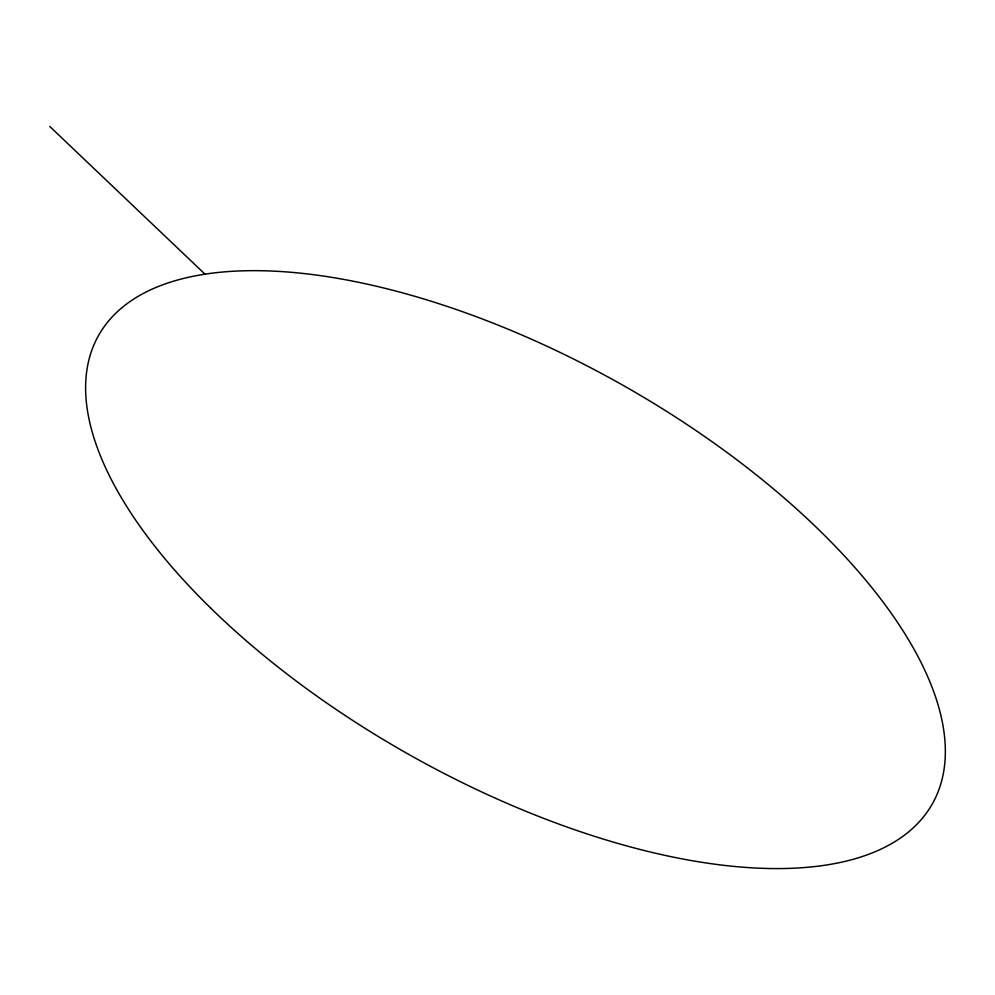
<?xml version="1.0" encoding="UTF-8"?>
<svg xmlns="http://www.w3.org/2000/svg" width="995" height="995" viewBox="0 0 995 995"><rect width="100%" height="100%" fill="white"/><g stroke="black" fill="none" stroke-linecap="round" stroke-linejoin="round"><path stroke-width="1.49" d="M49.75 126.44L204.995 274.16M210.865 608.256A478.172 213.365 29.3 0 0 930.462 807.044A478.172 213.365 29.3 0 0 405.102 293.562A478.172 213.365 29.3 0 0 210.865 608.256"/></g></svg>
